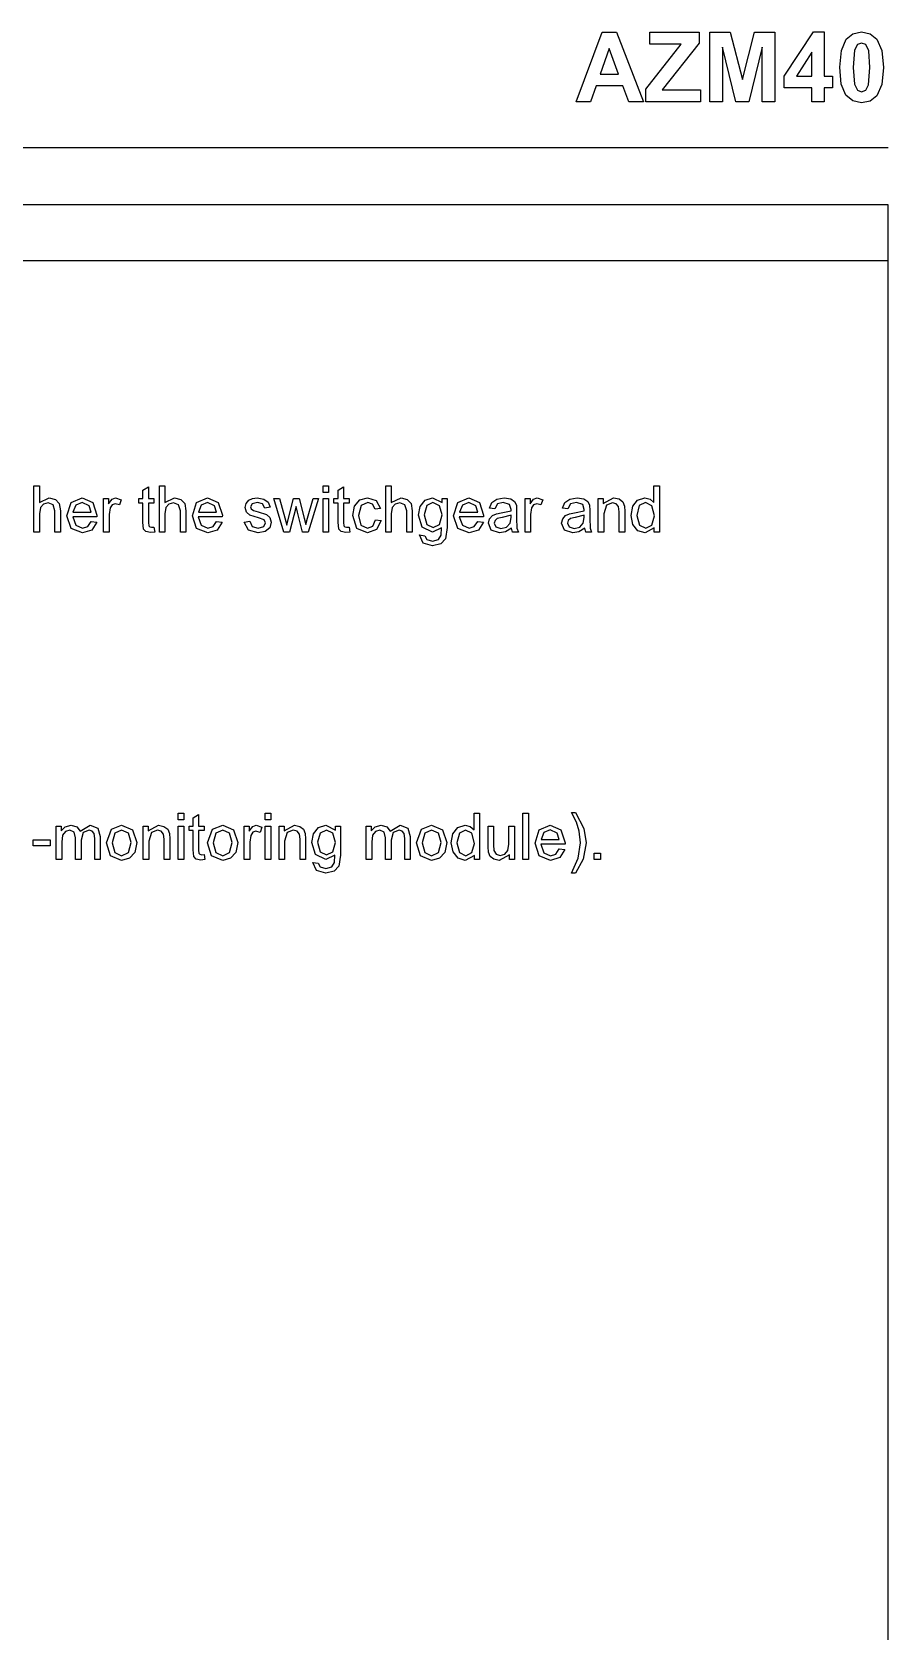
# Model space of a CAD drawing. Extents: x 22 to 299, y 7 to 289.
# Drawn here: x 164.6 to 202, y 214.2 to 284 of the extents above; entities that cross this region are included whole.
import ezdxf

# ---------------------------------------------------------------- set-up
doc = ezdxf.new("R2010")
doc.units = 0

msp = doc.modelspace()

# ---------------------------------------------------------------- linework, layer by layer
at = {"layer": '1'}
for p, q in [((201.999757, 276.499204), (21.999879, 276.499204)), ((201.999757, 15.430113), (201.999757, 276.499204)), ((22, 274.061), (201.999878, 274.061))]:
    msp.add_line(p, q, dxfattribs=at)
at = {"layer": 'Layer 1'}
for p, q in [((188.374, 281), (189.518879, 284.030302)), ((189.518879, 284.030302), (190.146456, 284.030302)), ((190.146456, 284.030302), (191.323416, 281)), ((191.42394, 281.551904), (192.967822, 283.517673)), ((191.598379, 283.517673), (191.598379, 284.030302)), ((191.598379, 284.030302), (193.749788, 284.030302)), ((192.967822, 283.517673), (191.598379, 283.517673)), ((193.749788, 283.55488), (192.13974, 281.510563)), ((193.749788, 284.030302), (193.749788, 283.55488)), ((194.220588, 281), (194.220588, 284.030302)), ((194.220588, 284.030302), (195.108821, 284.030302)), ((195.108821, 284.030302), (195.642162, 281.963248)), ((195.642162, 281.963248), (196.169488, 284.030302)), ((196.169488, 284.030302), (197.059726, 284.030302)), ((197.059726, 284.030302), (197.059726, 281)), ((197.467679, 282.118277), (198.742886, 284.042705)), ((198.742886, 284.042705), (199.216075, 284.042705)), ((199.216075, 284.042705), (199.216075, 282.120344)), ((199.960283, 283.236553), (200.176828, 283.732647)), ((200.176828, 283.732647), (200.462546, 283.96519)), ((200.462546, 283.96519), (200.842501, 284.042705)), ((200.660043, 283.492868), (200.53573, 283.25309)), ((200.842501, 283.561081), (200.660043, 283.492868)), ((200.842501, 284.042705), (201.222958, 283.964157)), ((200.842501, 284.042705), (200.842501, 284.042705)), ((201.022955, 283.492868), (200.842501, 283.561081)), ((200.842501, 283.561081), (200.842501, 283.561081)), ((201.155288, 283.226218), (201.022955, 283.492868)), ((201.222958, 283.964157), (201.51018, 283.728512)), ((201.51018, 283.728512), (201.725221, 283.23397)), ((189.82565, 283.32337), (189.428652, 282.198892)), ((190.230668, 282.198892), (189.82565, 283.32337)), ((195.353436, 281), (194.771974, 283.385381)), ((194.771974, 283.385381), (194.771974, 281)), ((196.50834, 283.385381), (195.924873, 281)), ((196.50834, 281), (196.50834, 283.385381)), ((198.670704, 283.155938), (197.995005, 282.120344)), ((198.670704, 282.120344), (198.670704, 283.155938)), ((199.888102, 282.500682), (199.960283, 283.236553)), ((200.53573, 283.25309), (200.477584, 282.494481)), ((201.207419, 282.494481), (201.155288, 283.226218)), ((201.725221, 283.23397), (201.796901, 282.494481)), ((189.428652, 282.198892), (190.230668, 282.198892)), ((197.467679, 281.609781), (197.467679, 282.118277)), ((197.995005, 282.120344), (198.670704, 282.120344)), ((199.216075, 282.120344), (199.580993, 282.120344)), ((199.580993, 282.120344), (199.580993, 281.609781)), ((199.953767, 281.761193), (199.888102, 282.500682)), ((200.477584, 282.494481), (200.529715, 281.760676)), ((201.149273, 281.737939), (201.207419, 282.494481)), ((201.796901, 282.494481), (201.724719, 281.755509)), ((189.246193, 281.688329), (189.003583, 281)), ((190.421147, 281.688329), (189.246193, 281.688329)), ((190.677792, 281), (190.421147, 281.688329)), ((191.42394, 281), (191.42394, 281.551904)), ((192.13974, 281.510563), (193.811945, 281.510563)), ((193.811945, 281.510563), (193.811945, 281)), ((198.670704, 281.609781), (197.467679, 281.609781)), ((198.670704, 281), (198.670704, 281.609781)), ((199.580993, 281.609781), (199.216075, 281.609781)), ((199.216075, 281.609781), (199.216075, 281)), ((200.150762, 281.287321), (199.953767, 281.761193)), ((200.529715, 281.760676), (200.660043, 281.496093)), ((200.660043, 281.496093), (200.842501, 281.429947)), ((200.842501, 281.429947), (201.02496, 281.496093)), ((201.02496, 281.496093), (201.149273, 281.737939)), ((201.724719, 281.755509), (201.508175, 281.258382)), ((189.003583, 281), (188.374, 281)), ((191.323416, 281), (190.677792, 281)), ((193.811945, 281), (191.42394, 281)), ((194.771974, 281), (194.220588, 281)), ((195.924873, 281), (195.353436, 281)), ((197.059726, 281), (196.50834, 281)), ((199.216075, 281), (198.670704, 281)), ((200.455027, 281.033073), (200.150762, 281.287321)), ((200.842501, 280.948324), (200.455027, 281.033073)), ((201.222456, 281.025838), (200.842501, 280.948324)), ((201.508175, 281.258382), (201.222456, 281.025838)), ((22, 279), (201.999878, 279)), ((164.696462, 262.209), (164.696462, 264.229202)), ((164.696462, 264.229202), (164.937067, 264.229202)), ((164.937067, 264.229202), (164.937067, 263.504354)), ((169.45735, 264.034899), (169.696617, 264.183726)), ((169.45735, 263.672475), (169.45735, 264.034899)), ((169.696617, 264.183726), (169.696617, 263.672475)), ((170.174292, 262.209), (170.174292, 264.229202)), ((170.174292, 264.229202), (170.414896, 264.229202)), ((170.414896, 264.229202), (170.414896, 263.504354)), ((177.326111, 263.943948), (177.326111, 264.229202)), ((177.326111, 264.229202), (177.56672, 264.229202)), ((177.56672, 263.943948), (177.326111, 263.943948)), ((177.56672, 264.229202), (177.56672, 263.943948)), ((177.976601, 264.034899), (178.215868, 264.183726)), ((177.976601, 263.672475), (177.976601, 264.034899)), ((178.215868, 264.183726), (178.215868, 263.672475)), ((180.062328, 262.209), (180.062328, 264.229202)), ((180.062328, 264.229202), (180.302936, 264.229202)), ((180.302936, 264.229202), (180.302936, 263.504354)), ((191.772379, 263.504354), (191.772379, 264.229202)), ((191.772379, 264.229202), (192.01165, 264.229202)), ((192.01165, 264.229202), (192.01165, 262.209)), ((164.937067, 263.504354), (165.362135, 263.705548)), ((164.977167, 263.279734), (164.937067, 263.009639)), ((165.110837, 263.434075), (164.977167, 263.279734)), ((165.312679, 263.491952), (165.110837, 263.434075)), ((165.533231, 263.406514), (165.312679, 263.491952)), ((165.362135, 263.705548), (165.636158, 263.64078)), ((165.612098, 263.136419), (165.533231, 263.406514)), ((165.636158, 263.64078), (165.801906, 263.464391)), ((165.801906, 263.464391), (165.852703, 263.136419)), ((166.138332, 262.928335), (166.322796, 263.501598)), ((166.322796, 263.501598), (166.801334, 263.705548)), ((166.524637, 263.387221), (166.400326, 263.081297)), ((166.804005, 263.501598), (166.524637, 263.387221)), ((166.801334, 263.705548), (167.266502, 263.505733)), ((167.102087, 263.358283), (166.804005, 263.501598)), ((167.192984, 263.081297), (167.102087, 263.358283)), ((167.266502, 263.505733), (167.446955, 262.943494)), ((167.737943, 262.209), (167.737943, 263.672475)), ((167.737943, 263.672475), (167.954488, 263.672475)), ((167.954488, 263.672475), (167.954488, 263.450611)), ((167.954488, 263.450611), (168.10687, 263.655938)), ((168.018648, 263.264576), (167.978548, 262.975188)), ((168.108207, 263.399624), (168.018648, 263.264576)), ((168.10687, 263.655938), (168.261926, 263.705548)), ((168.249897, 263.449233), (168.108207, 263.399624)), ((168.426342, 263.39549), (168.249897, 263.449233)), ((168.261926, 263.705548), (168.509216, 263.625622)), ((168.509216, 263.625622), (168.426342, 263.39549)), ((169.280909, 263.47955), (169.280909, 263.672475)), ((169.280909, 263.672475), (169.45735, 263.672475)), ((169.45735, 263.47955), (169.280909, 263.47955)), ((169.45735, 262.637569), (169.45735, 263.47955)), ((169.696617, 263.672475), (169.938559, 263.672475)), ((169.938559, 263.47955), (169.696617, 263.47955)), ((169.696617, 263.47955), (169.696617, 262.623789)), ((169.938559, 263.672475), (169.938559, 263.47955)), ((170.414896, 263.504354), (170.839964, 263.705548)), ((170.454996, 263.279734), (170.414896, 263.009639)), ((170.588667, 263.434075), (170.454996, 263.279734)), ((170.790508, 263.491952), (170.588667, 263.434075)), ((171.011061, 263.406514), (170.790508, 263.491952)), ((170.839964, 263.705548), (171.113987, 263.64078)), ((171.089928, 263.136419), (171.011061, 263.406514)), ((171.113987, 263.64078), (171.279739, 263.464391)), ((171.279739, 263.464391), (171.330532, 263.136419)), ((171.616172, 262.928335), (171.800636, 263.501598)), ((171.800636, 263.501598), (172.279174, 263.705548)), ((172.002477, 263.387221), (171.878166, 263.081297)), ((172.281845, 263.501598), (172.002477, 263.387221)), ((172.279174, 263.705548), (172.744343, 263.505733)), ((172.579931, 263.358283), (172.281845, 263.501598)), ((172.670824, 263.081297), (172.579931, 263.358283)), ((172.744343, 263.505733), (172.924795, 262.943494)), ((173.923348, 263.283869), (173.966122, 263.464391)), ((173.975478, 263.086809), (173.923348, 263.283869)), ((173.966122, 263.464391), (174.085086, 263.603573)), ((174.085086, 263.603573), (174.237471, 263.675231)), ((174.226775, 263.445099), (174.15593, 263.312807)), ((174.15593, 263.312807), (174.185352, 263.225991)), ((174.185352, 263.225991), (174.277586, 263.159845)), ((174.463372, 263.501598), (174.226775, 263.445099)), ((174.237471, 263.675231), (174.445994, 263.705548)), ((174.277586, 263.159845), (174.49012, 263.096455)), ((174.445994, 263.705548), (174.738732, 263.655938)), ((174.679917, 263.438208), (174.463372, 263.501598)), ((174.773484, 263.26182), (174.679917, 263.438208)), ((174.738732, 263.655938), (174.925866, 263.520891)), ((175.008744, 263.294893), (174.773484, 263.26182)), ((174.925866, 263.520891), (175.008744, 263.294893)), ((175.610257, 262.209), (175.17583, 263.672475)), ((175.17583, 263.672475), (175.424456, 263.672475)), ((175.424456, 263.672475), (175.650357, 262.827738)), ((175.808087, 262.815336), (176.033988, 263.672475)), ((176.148944, 263.334856), (175.861554, 262.209)), ((176.033988, 263.672475), (176.281278, 263.672475)), ((176.203748, 263.085431), (176.148944, 263.334856)), ((176.281278, 263.672475), (176.493812, 262.823604)), ((176.646194, 262.82636), (176.889472, 263.672475)), ((177.123395, 263.672475), (176.679612, 262.209)), ((176.889472, 263.672475), (177.123395, 263.672475)), ((177.326111, 262.209), (177.326111, 263.672475)), ((177.326111, 263.672475), (177.56672, 263.672475)), ((177.56672, 263.672475), (177.56672, 262.209)), ((177.800156, 263.47955), (177.800156, 263.672475)), ((177.800156, 263.672475), (177.976601, 263.672475)), ((177.976601, 263.47955), (177.800156, 263.47955)), ((177.976601, 262.637569), (177.976601, 263.47955)), ((178.215868, 263.672475), (178.45781, 263.672475)), ((178.45781, 263.47955), (178.215868, 263.47955)), ((178.215868, 263.47955), (178.215868, 262.623789)), ((178.45781, 263.672475), (178.45781, 263.47955)), ((178.620034, 262.935225), (178.696227, 263.350014)), ((178.696227, 263.350014), (178.927476, 263.615975)), ((178.980943, 263.366551), (178.867324, 262.942115)), ((178.927476, 263.615975), (179.266995, 263.705548)), ((179.276351, 263.501598), (178.980943, 263.366551)), ((179.266995, 263.705548), (179.645278, 263.58428)), ((179.480866, 263.427184), (179.276351, 263.501598)), ((179.59983, 263.20532), (179.480866, 263.427184)), ((179.833753, 263.242527), (179.59983, 263.20532)), ((179.645278, 263.58428), (179.833753, 263.242527)), ((180.302936, 263.504354), (180.728004, 263.705548)), ((180.343036, 263.279734), (180.302936, 263.009639)), ((180.476703, 263.434075), (180.343036, 263.279734)), ((180.678544, 263.491952), (180.476703, 263.434075)), ((180.8991, 263.406514), (180.678544, 263.491952)), ((180.728004, 263.705548), (181.002027, 263.64078)), ((180.977964, 263.136419), (180.8991, 263.406514)), ((181.002027, 263.64078), (181.167775, 263.464391)), ((181.167775, 263.464391), (181.218568, 263.136419)), ((181.492168, 262.949006), (181.565687, 263.334856)), ((181.565687, 263.334856), (181.778221, 263.609085)), ((181.851739, 263.365173), (181.739458, 262.96692)), ((181.778221, 263.609085), (182.107048, 263.705548)), ((182.124425, 263.50022), (181.851739, 263.365173)), ((182.107048, 263.705548), (182.521423, 263.496086)), ((182.40246, 263.363795), (182.124425, 263.50022)), ((182.518749, 262.958652), (182.40246, 263.363795)), ((182.521423, 263.496086), (182.521423, 263.672475)), ((182.521423, 263.672475), (182.743316, 263.672475)), ((182.743316, 263.672475), (182.743316, 262.407437)), ((183.026282, 262.928335), (183.210746, 263.501598)), ((183.210746, 263.501598), (183.689284, 263.705548)), ((183.412587, 263.387221), (183.288276, 263.081297)), ((183.691955, 263.501598), (183.412587, 263.387221)), ((183.689284, 263.705548), (184.154453, 263.505733)), ((183.990037, 263.358283), (183.691955, 263.501598)), ((184.080934, 263.081297), (183.990037, 263.358283)), ((184.154453, 263.505733), (184.334905, 262.943494)), ((184.588531, 263.25493), (184.694127, 263.505732)), ((184.823787, 263.221857), (184.588531, 263.25493)), ((184.694127, 263.505732), (184.906661, 263.653182)), ((184.942754, 263.438209), (184.823787, 263.221857)), ((184.906661, 263.653182), (185.228807, 263.705548)), ((185.194051, 263.50022), (184.942754, 263.438209)), ((185.468074, 263.41616), (185.194051, 263.50022)), ((185.228807, 263.705548), (185.524215, 263.66145)), ((185.536245, 263.202564), (185.468074, 263.41616)), ((185.524215, 263.66145), (185.691301, 263.549829)), ((185.534834, 263.137797), (185.536245, 263.202564)), ((185.691301, 263.549829), (185.766157, 263.381709)), ((185.766157, 263.381709), (185.778186, 263.152955)), ((186.147967, 262.209), (186.147967, 263.672475)), ((186.147967, 263.672475), (186.364509, 263.672475)), ((186.364509, 263.672475), (186.364509, 263.450611)), ((186.364509, 263.450611), (186.516894, 263.655938)), ((186.428672, 263.264576), (186.388572, 262.975188)), ((186.518231, 263.399624), (186.428672, 263.264576)), ((186.516894, 263.655938), (186.67195, 263.705548)), ((186.659921, 263.449233), (186.518231, 263.399624)), ((186.836362, 263.39549), (186.659921, 263.449233)), ((186.67195, 263.705548), (186.91924, 263.625622)), ((186.91924, 263.625622), (186.836362, 263.39549)), ((187.783258, 263.25493), (187.888855, 263.505732)), ((188.018514, 263.221857), (187.783258, 263.25493)), ((187.888855, 263.505732), (188.101389, 263.653182)), ((188.137481, 263.438209), (188.018514, 263.221857)), ((188.101389, 263.653182), (188.423534, 263.705548)), ((188.388778, 263.50022), (188.137481, 263.438209)), ((188.662801, 263.41616), (188.388778, 263.50022)), ((188.423534, 263.705548), (188.718942, 263.66145)), ((188.730972, 263.202564), (188.662801, 263.41616)), ((188.718942, 263.66145), (188.886028, 263.549829)), ((188.729561, 263.137797), (188.730972, 263.202564)), ((188.886028, 263.549829), (188.960884, 263.381709)), ((188.960884, 263.381709), (188.972914, 263.152955)), ((189.345354, 262.209), (189.345354, 263.672475)), ((189.345354, 263.672475), (189.5619, 263.672475)), ((189.5619, 263.464391), (190.013701, 263.705548)), ((189.5619, 263.672475), (189.5619, 263.464391)), ((189.6969, 263.389977), (189.585952, 263.008261)), ((189.962901, 263.490574), (189.6969, 263.389977)), ((190.129987, 263.445099), (189.962901, 263.490574)), ((190.013701, 263.705548), (190.248961, 263.657316)), ((190.230239, 263.32521), (190.129987, 263.445099)), ((190.25832, 263.099212), (190.230239, 263.32521)), ((190.248961, 263.657316), (190.410702, 263.533293)), ((190.410702, 263.533293), (190.485554, 263.350014)), ((190.485554, 263.350014), (190.498925, 263.108858)), ((190.780554, 262.939359), (190.851398, 263.336234)), ((190.851398, 263.336234), (191.063932, 263.610463)), ((191.134777, 263.365173), (191.027843, 262.939359)), ((191.063932, 263.610463), (191.38073, 263.705548)), ((191.403452, 263.50022), (191.134777, 263.365173)), ((191.38073, 263.705548), (191.609304, 263.649048)), ((191.680149, 263.359661), (191.403452, 263.50022)), ((191.609304, 263.649048), (191.772379, 263.504354)), ((191.792431, 262.918689), (191.680149, 263.359661)), ((164.937067, 263.009639), (164.937067, 262.209)), ((165.612098, 262.209), (165.612098, 263.136419)), ((165.852703, 263.136419), (165.852703, 262.209)), ((166.320122, 262.372987), (166.138332, 262.928335)), ((167.445544, 262.877348), (166.386885, 262.877348)), ((166.386885, 262.877348), (166.519215, 262.508034)), ((166.400326, 263.081297), (167.192984, 263.081297)), ((166.400326, 263.081297), (166.400326, 263.081297)), ((166.519215, 262.508034), (166.815964, 262.379877)), ((167.041865, 262.451535), (167.190236, 262.680289)), ((167.190236, 262.680289), (167.19031, 262.680289)), ((167.19031, 262.680289), (167.438936, 262.648594)), ((167.438936, 262.648594), (167.221054, 262.299951)), ((167.446955, 262.943494), (167.445544, 262.877348)), ((167.978548, 262.975188), (167.978548, 262.209)), ((169.486772, 262.344048), (169.45735, 262.637569)), ((169.696617, 262.623789), (169.708647, 262.487363)), ((169.708647, 262.487363), (169.750084, 262.439132)), ((170.414896, 263.009639), (170.414896, 262.209)), ((171.089928, 262.209), (171.089928, 263.136419)), ((171.330532, 263.136419), (171.330532, 262.209)), ((171.797962, 262.372987), (171.616172, 262.928335)), ((172.923384, 262.877348), (171.864725, 262.877348)), ((171.864725, 262.877348), (171.997055, 262.508034)), ((171.878166, 263.081297), (172.670824, 263.081297)), ((171.878166, 263.081297), (171.878166, 263.081297)), ((171.997055, 262.508034), (172.293804, 262.379877)), ((172.519705, 262.451535), (172.668076, 262.680289)), ((172.668076, 262.680289), (172.66815, 262.680289)), ((172.66815, 262.680289), (172.916776, 262.648594)), ((172.916776, 262.648594), (172.698894, 262.299951)), ((172.924795, 262.943494), (172.923384, 262.877348)), ((173.883248, 262.645838), (174.121178, 262.684423)), ((173.883262, 262.645837), (173.883248, 262.645838)), ((174.067726, 262.294438), (173.883262, 262.645837)), ((174.130534, 262.947628), (173.975478, 263.086809)), ((174.121178, 262.684423), (174.232123, 262.458425)), ((174.498124, 262.829116), (174.130534, 262.947628)), ((174.232123, 262.458425), (174.488768, 262.379877)), ((174.49012, 263.096455), (174.84568, 262.9807)), ((174.744077, 262.745056), (174.498124, 262.829116)), ((174.734721, 262.448778), (174.814921, 262.612765)), ((174.814921, 262.612765), (174.744077, 262.745056)), ((174.84568, 262.9807), (175.004747, 262.851165)), ((175.062225, 262.638947), (174.99138, 262.404681)), ((175.004747, 262.851165), (175.062225, 262.638947)), ((175.650357, 262.827738), (175.734569, 262.513546)), ((175.734569, 262.513546), (175.808087, 262.815336)), ((176.429649, 262.209), (176.203748, 263.085431)), ((176.493812, 262.823604), (176.564656, 262.543863)), ((176.564656, 262.543863), (176.646194, 262.82636)), ((178.006022, 262.344048), (177.976601, 262.637569)), ((178.215868, 262.623789), (178.227898, 262.487363)), ((178.227898, 262.487363), (178.269338, 262.439132)), ((178.796479, 262.371608), (178.620034, 262.935225)), ((178.867324, 262.942115), (178.976931, 262.513546)), ((178.976931, 262.513546), (179.262984, 262.379876)), ((179.262984, 262.379876), (179.499578, 262.469449)), ((179.499578, 262.469449), (179.619882, 262.745056)), ((179.619882, 262.745056), (179.856475, 262.713361)), ((179.619882, 262.745056), (179.619882, 262.745056)), ((179.856475, 262.713361), (179.657308, 262.317865)), ((180.302936, 263.009639), (180.302936, 262.209)), ((180.977964, 262.209), (180.977964, 263.136419)), ((181.218568, 263.136419), (181.218568, 262.209)), ((181.652572, 262.42673), (181.492168, 262.949006)), ((181.739458, 262.96692), (181.850402, 262.546619)), ((181.739458, 262.96692), (181.739458, 262.96692)), ((181.850402, 262.546619), (182.128437, 262.414327)), ((182.128437, 262.414327), (182.406467, 262.545241)), ((182.406467, 262.545241), (182.518749, 262.958652)), ((183.208072, 262.372987), (183.026282, 262.928335)), ((184.333494, 262.877348), (183.274835, 262.877348)), ((183.274835, 262.877348), (183.407165, 262.508034)), ((183.288276, 263.081297), (184.080934, 263.081297)), ((183.288276, 263.081297), (183.288276, 263.081297)), ((183.407165, 262.508034), (183.703914, 262.379877)), ((183.929815, 262.451535), (184.078186, 262.680289)), ((184.078186, 262.680289), (184.07826, 262.680289)), ((184.07826, 262.680289), (184.326886, 262.648594)), ((184.326886, 262.648594), (184.109004, 262.299951)), ((184.334905, 262.943494), (184.333494, 262.877348)), ((184.547019, 262.59485), (184.593801, 262.790531)), ((184.672668, 262.29306), (184.547019, 262.59485)), ((184.593801, 262.790531), (184.718116, 262.933847)), ((184.718116, 262.933847), (184.891883, 263.015151)), ((184.837094, 262.718874), (184.803686, 262.60174)), ((184.803686, 262.60174), (184.875867, 262.436376)), ((184.932001, 262.800178), (184.837094, 262.718874)), ((184.891883, 263.015151), (185.105755, 263.052358)), ((185.141861, 262.849787), (184.932001, 262.800178)), ((185.105755, 263.052358), (185.534834, 263.137797)), ((185.534848, 262.943494), (185.141861, 262.849787)), ((185.337025, 262.432242), (185.496092, 262.604497)), ((185.496092, 262.604497), (185.534855, 262.852543)), ((185.534855, 262.852543), (185.534848, 262.943494)), ((185.778186, 263.152955), (185.778186, 262.822226)), ((185.778186, 262.822226), (185.792897, 262.38401)), ((186.388572, 262.975188), (186.388572, 262.209)), ((187.741747, 262.59485), (187.788528, 262.790531)), ((187.867395, 262.29306), (187.741747, 262.59485)), ((187.788528, 262.790531), (187.912843, 262.933847)), ((187.912843, 262.933847), (188.086611, 263.015151)), ((188.031821, 262.718874), (187.998413, 262.60174)), ((187.998413, 262.60174), (188.070591, 262.436376)), ((188.126729, 262.800178), (188.031821, 262.718874)), ((188.086611, 263.015151), (188.300482, 263.052358)), ((188.336589, 262.849787), (188.126729, 262.800178)), ((188.300482, 263.052358), (188.729561, 263.137797)), ((188.729575, 262.943494), (188.336589, 262.849787)), ((188.531752, 262.432242), (188.690819, 262.604497)), ((188.690819, 262.604497), (188.729582, 262.852543)), ((188.729582, 262.852543), (188.729575, 262.943494)), ((188.972914, 263.152955), (188.972914, 262.822226)), ((188.972914, 262.822226), (188.987624, 262.38401)), ((189.585952, 263.008261), (189.585952, 262.209)), ((190.25832, 262.209), (190.25832, 263.099212)), ((190.498925, 263.108858), (190.498925, 262.209)), ((190.85808, 262.541107), (190.780554, 262.939359)), ((191.078636, 262.27239), (190.85808, 262.541107)), ((191.027843, 262.939359), (191.142796, 262.519058)), ((191.027843, 262.939359), (191.027843, 262.939359)), ((191.142796, 262.519058), (191.414145, 262.379877)), ((191.414145, 262.379877), (191.681486, 262.512168)), ((191.681486, 262.512168), (191.792431, 262.918689)), ((164.937067, 262.209), (164.696462, 262.209)), ((165.852703, 262.209), (165.612098, 262.209)), ((166.814701, 262.175927), (166.320122, 262.372987)), ((167.221054, 262.299951), (166.814701, 262.175927)), ((166.815964, 262.379877), (167.041865, 262.451535)), ((167.978548, 262.209), (167.737943, 262.209)), ((169.588361, 262.232427), (169.486772, 262.344048)), ((169.791539, 262.189707), (169.588361, 262.232427)), ((169.750084, 262.439132), (169.832959, 262.421218)), ((169.973329, 262.211756), (169.791539, 262.189707)), ((169.832959, 262.421218), (169.938555, 262.430864)), ((169.938555, 262.430864), (169.93858, 262.430864)), ((169.93858, 262.430864), (169.973329, 262.211756)), ((170.414896, 262.209), (170.174292, 262.209)), ((171.330532, 262.209), (171.089928, 262.209)), ((172.292541, 262.175927), (171.797962, 262.372987)), ((172.698894, 262.299951), (172.292541, 262.175927)), ((172.293804, 262.379877), (172.519705, 262.451535)), ((174.49012, 262.175927), (174.067726, 262.294438)), ((174.488768, 262.379877), (174.734721, 262.448778)), ((174.789539, 262.235182), (174.49012, 262.175927)), ((174.99138, 262.404681), (174.789539, 262.235182)), ((175.861554, 262.209), (175.610257, 262.209)), ((176.679612, 262.209), (176.429649, 262.209)), ((177.56672, 262.209), (177.326111, 262.209)), ((178.107611, 262.232427), (178.006022, 262.344048)), ((178.31079, 262.189707), (178.107611, 262.232427)), ((178.269338, 262.439132), (178.352213, 262.421218)), ((178.492579, 262.211756), (178.31079, 262.189707)), ((178.352213, 262.421218), (178.45781, 262.430864)), ((178.45781, 262.430864), (178.457831, 262.430864)), ((178.457831, 262.430864), (178.492579, 262.211756)), ((179.265658, 262.175927), (178.796479, 262.371608)), ((179.657308, 262.317865), (179.265658, 262.175927)), ((180.302936, 262.209), (180.062328, 262.209)), ((181.218568, 262.209), (180.977964, 262.209)), ((181.54029, 262.087733), (181.774213, 262.051904)), ((181.691335, 261.733577), (181.54029, 262.087733)), ((181.54029, 262.087733), (181.54029, 262.087733)), ((182.105711, 262.209), (181.652572, 262.42673)), ((181.774213, 262.051904), (181.855751, 261.889296)), ((181.855751, 261.889296), (182.100366, 261.820394)), ((182.100366, 261.820394), (182.358348, 261.889296)), ((182.498715, 262.400547), (182.105711, 262.209)), ((182.358348, 261.889296), (182.481323, 262.082221)), ((182.675142, 261.923746), (182.461271, 261.697748)), ((182.481323, 262.082221), (182.498715, 262.400547)), ((182.743316, 262.407437), (182.675142, 261.923746)), ((183.702651, 262.175927), (183.208072, 262.372987)), ((184.109004, 262.299951), (183.702651, 262.175927)), ((183.703914, 262.379877), (183.929815, 262.451535)), ((185.032239, 262.175927), (184.672668, 262.29306)), ((184.875867, 262.436376), (185.089738, 262.37023)), ((185.296903, 262.224158), (185.032239, 262.175927)), ((185.089738, 262.37023), (185.337025, 262.432242)), ((185.554885, 262.389523), (185.296903, 262.224158)), ((185.554967, 262.389523), (185.554885, 262.389523)), ((185.603089, 262.209), (185.554967, 262.389523)), ((185.854386, 262.209), (185.603089, 262.209)), ((185.792897, 262.38401), (185.854386, 262.209)), ((186.388572, 262.209), (186.147967, 262.209)), ((188.226963, 262.175927), (187.867395, 262.29306)), ((188.070591, 262.436376), (188.284462, 262.37023)), ((188.491631, 262.224158), (188.226963, 262.175927)), ((188.284462, 262.37023), (188.531752, 262.432242)), ((188.749613, 262.389523), (188.491631, 262.224158)), ((188.749694, 262.389523), (188.749613, 262.389523)), ((188.797813, 262.209), (188.749694, 262.389523)), ((189.049113, 262.209), (188.797813, 262.209)), ((188.987624, 262.38401), (189.049113, 262.209)), ((189.585952, 262.209), (189.345354, 262.209)), ((190.498925, 262.209), (190.25832, 262.209)), ((191.391422, 262.175927), (191.078636, 262.27239)), ((191.78842, 262.393657), (191.391422, 262.175927)), ((191.78842, 262.209), (191.78842, 262.393657)), ((192.01165, 262.209), (191.78842, 262.209)), ((182.101703, 261.615066), (181.691335, 261.733577)), ((182.461271, 261.697748), (182.101703, 261.615066)), ((170.994978, 249.649948), (170.994978, 249.935202)), ((170.994978, 249.935202), (171.235582, 249.935202)), ((171.235582, 249.935202), (171.235582, 249.649948)), ((174.797441, 249.649948), (174.797441, 249.935202)), ((174.797441, 249.935202), (175.038046, 249.935202)), ((175.038046, 249.935202), (175.038046, 249.649948)), ((183.916427, 249.210354), (183.916427, 249.935202)), ((183.916427, 249.935202), (184.155694, 249.935202)), ((184.155694, 249.935202), (184.155694, 247.915)), ((186.050294, 247.915), (186.050294, 249.935202)), ((186.050294, 249.935202), (186.290898, 249.935202)), ((186.290898, 249.935202), (186.290898, 247.915)), ((188.385963, 249.556242), (188.170755, 249.969653)), ((188.170755, 249.969653), (188.343189, 249.969653)), ((188.343189, 249.969653), (188.71479, 249.275122)), ((165.669107, 247.915), (165.669107, 249.378475)), ((165.669107, 249.378475), (165.884315, 249.378475)), ((165.884315, 249.378475), (165.884315, 249.173147)), ((165.884315, 249.173147), (166.062094, 249.345402)), ((166.062094, 249.345402), (166.314731, 249.411548)), ((166.261264, 249.196574), (166.07279, 249.141453)), ((166.453747, 249.113892), (166.261264, 249.196574)), ((166.314731, 249.411548), (166.572714, 249.344024)), ((166.572714, 249.344024), (166.71574, 249.155233)), ((166.71574, 249.155233), (167.154175, 249.411548)), ((167.100708, 249.196574), (166.852081, 249.093221)), ((167.245071, 249.156611), (167.100708, 249.196574)), ((167.154175, 249.411548), (167.478991, 249.290281)), ((167.478991, 249.290281), (167.59261, 248.919589)), ((167.859926, 248.646737), (168.079145, 249.248939)), ((168.079145, 249.248939), (168.525602, 249.411548)), ((168.525602, 249.20622), (168.226183, 249.067039)), ((168.525602, 249.411548), (169.004137, 249.21311)), ((168.822348, 249.065661), (168.525602, 249.20622)), ((169.004137, 249.21311), (169.189938, 248.667408)), ((169.47157, 247.915), (169.47157, 249.378475)), ((169.47157, 249.378475), (169.688112, 249.378475)), ((169.688112, 249.170391), (170.139917, 249.411548)), ((169.688112, 249.378475), (169.688112, 249.170391)), ((170.089114, 249.196574), (169.823113, 249.095977)), ((170.256203, 249.151099), (170.089114, 249.196574)), ((170.139917, 249.411548), (170.375173, 249.363316)), ((170.375173, 249.363316), (170.536915, 249.239293)), ((170.536915, 249.239293), (170.61177, 249.056014)), ((171.235582, 249.649948), (170.994978, 249.649948)), ((170.994978, 247.915), (170.994978, 249.378475)), ((170.994978, 249.378475), (171.235582, 249.378475)), ((171.235582, 249.378475), (171.235582, 247.915)), ((171.469022, 249.18555), (171.469022, 249.378475)), ((171.469022, 249.378475), (171.645467, 249.378475)), ((171.645467, 249.740899), (171.884734, 249.889726)), ((171.645467, 249.378475), (171.645467, 249.740899)), ((171.884734, 249.889726), (171.884734, 249.378475)), ((171.884734, 249.378475), (172.126676, 249.378475)), ((172.126676, 249.378475), (172.126676, 249.18555)), ((172.27286, 248.646737), (172.492079, 249.248939)), ((172.492079, 249.248939), (172.938532, 249.411548)), ((172.938532, 249.20622), (172.639113, 249.067039)), ((172.938532, 249.411548), (173.417071, 249.21311)), ((173.235278, 249.065661), (172.938532, 249.20622)), ((173.417071, 249.21311), (173.602871, 248.667408)), ((173.881826, 247.915), (173.881826, 249.378475)), ((173.881826, 249.378475), (174.098371, 249.378475)), ((174.098371, 249.378475), (174.098371, 249.156611)), ((174.098371, 249.156611), (174.250753, 249.361938)), ((174.250753, 249.361938), (174.405813, 249.411548)), ((174.405813, 249.411548), (174.653099, 249.331622)), ((174.653099, 249.331622), (174.570225, 249.10149)), ((175.038046, 249.649948), (174.797441, 249.649948)), ((174.797441, 247.915), (174.797441, 249.378475)), ((174.797441, 249.378475), (175.038046, 249.378475)), ((175.038046, 249.378475), (175.038046, 247.915)), ((175.403837, 247.915), (175.403837, 249.378475)), ((175.403837, 249.378475), (175.620382, 249.378475)), ((175.620382, 249.170391), (176.072187, 249.411548)), ((175.620382, 249.378475), (175.620382, 249.170391)), ((176.02138, 249.196574), (175.755379, 249.095977)), ((176.188466, 249.151099), (176.02138, 249.196574)), ((176.072187, 249.411548), (176.307443, 249.363316)), ((176.307443, 249.363316), (176.469184, 249.239293)), ((176.469184, 249.239293), (176.544037, 249.056014)), ((176.907196, 249.040856), (177.11973, 249.315085)), ((177.11973, 249.315085), (177.448557, 249.411548)), ((177.465935, 249.20622), (177.193249, 249.071173)), ((177.448557, 249.411548), (177.862932, 249.202086)), ((177.743969, 249.069795), (177.465935, 249.20622)), ((177.862932, 249.202086), (177.862932, 249.378475)), ((177.862932, 249.378475), (178.084825, 249.378475)), ((178.084825, 249.378475), (178.084825, 248.113437)), ((179.209034, 247.915), (179.209034, 249.378475)), ((179.209034, 249.378475), (179.424242, 249.378475)), ((179.424242, 249.378475), (179.424242, 249.173147)), ((179.424242, 249.173147), (179.602024, 249.345402)), ((179.602024, 249.345402), (179.854658, 249.411548)), ((179.801191, 249.196574), (179.612717, 249.141453)), ((179.993674, 249.113892), (179.801191, 249.196574)), ((179.854658, 249.411548), (180.112641, 249.344024)), ((180.112641, 249.344024), (180.255667, 249.155233)), ((180.255667, 249.155233), (180.694102, 249.411548)), ((180.640635, 249.196574), (180.392008, 249.093221)), ((180.784998, 249.156611), (180.640635, 249.196574)), ((180.694102, 249.411548), (181.018918, 249.290281)), ((181.018918, 249.290281), (181.132537, 248.919589)), ((181.399857, 248.646737), (181.619072, 249.248939)), ((181.619072, 249.248939), (182.065529, 249.411548)), ((182.065529, 249.20622), (181.76611, 249.067039)), ((182.065529, 249.411548), (182.544064, 249.21311)), ((182.362275, 249.065661), (182.065529, 249.20622)), ((182.544064, 249.21311), (182.729865, 248.667408)), ((182.995446, 249.042234), (183.20798, 249.316463)), ((183.20798, 249.316463), (183.524777, 249.411548)), ((183.5475, 249.20622), (183.278825, 249.071173)), ((183.524777, 249.411548), (183.753352, 249.355048)), ((183.824197, 249.065661), (183.5475, 249.20622)), ((183.753352, 249.355048), (183.916427, 249.210354)), ((184.528216, 248.471727), (184.528216, 249.378475)), ((184.528216, 249.378475), (184.768821, 249.378475)), ((184.768821, 249.378475), (184.768821, 248.566811)), ((185.438511, 248.594372), (185.438511, 249.378475)), ((185.438511, 249.378475), (185.679116, 249.378475)), ((185.679116, 249.378475), (185.679116, 247.915)), ((186.583174, 248.634335), (186.767638, 249.207598)), ((186.767638, 249.207598), (187.246176, 249.411548)), ((187.248847, 249.207598), (186.969479, 249.093221)), ((187.246176, 249.411548), (187.711344, 249.211733)), ((187.546929, 249.064283), (187.248847, 249.207598)), ((187.711344, 249.211733), (187.891797, 248.649494)), ((188.512949, 249.159367), (188.385963, 249.556242)), ((188.71479, 249.275122), (188.817716, 248.646737)), ((164.663936, 248.521336), (164.663936, 248.770761)), ((164.663936, 248.770761), (165.403127, 248.770761)), ((165.403127, 248.521336), (164.663936, 248.521336)), ((165.403127, 248.770761), (165.403127, 248.521336)), ((165.948475, 248.980222), (165.909712, 248.674298)), ((165.909712, 248.674298), (165.909712, 247.915)), ((166.07279, 249.141453), (165.948475, 248.980222)), ((166.512562, 248.865845), (166.453747, 249.113892)), ((166.512562, 247.915), (166.512562, 248.865845)), ((166.852081, 249.093221), (166.753166, 248.765249)), ((166.753166, 248.765249), (166.753166, 247.915)), ((167.329283, 249.050502), (167.245071, 249.156611)), ((167.353342, 248.836906), (167.329283, 249.050502)), ((167.353342, 247.915), (167.353342, 248.836906)), ((167.59261, 248.919589), (167.59261, 247.915)), ((168.043056, 248.078986), (167.859926, 248.646737)), ((167.859926, 248.646737), (167.859926, 248.646737)), ((168.226183, 249.067039), (168.107216, 248.646737)), ((168.107216, 248.646737), (168.226183, 248.225058)), ((168.107216, 248.646737), (168.107216, 248.646737)), ((168.942648, 248.655006), (168.822348, 249.065661)), ((168.823685, 248.226436), (168.942648, 248.655006)), ((169.189938, 248.667408), (169.107064, 248.222302)), ((169.823113, 249.095977), (169.712168, 248.714261)), ((169.712168, 248.714261), (169.712168, 247.915)), ((170.356455, 249.03121), (170.256203, 249.151099)), ((170.384536, 248.805212), (170.356455, 249.03121)), ((170.384536, 247.915), (170.384536, 248.805212)), ((170.61177, 249.056014), (170.625141, 248.814858)), ((170.625141, 248.814858), (170.625141, 247.915)), ((171.645467, 249.18555), (171.469022, 249.18555)), ((171.645467, 248.343569), (171.645467, 249.18555)), ((172.126676, 249.18555), (171.884734, 249.18555)), ((171.884734, 249.18555), (171.884734, 248.329789)), ((172.455986, 248.078986), (172.27286, 248.646737)), ((172.27286, 248.646737), (172.27286, 248.646737)), ((172.639113, 249.067039), (172.520149, 248.646737)), ((172.520149, 248.646737), (172.639113, 248.225058)), ((172.520149, 248.646737), (172.520149, 248.646737)), ((173.355582, 248.655006), (173.235278, 249.065661)), ((173.236615, 248.226436), (173.355582, 248.655006)), ((173.602871, 248.667408), (173.519993, 248.222302)), ((174.162534, 248.970576), (174.122431, 248.681188)), ((174.122431, 248.681188), (174.122431, 247.915)), ((174.25209, 249.105624), (174.162534, 248.970576)), ((174.39378, 249.155233), (174.25209, 249.105624)), ((174.570225, 249.10149), (174.39378, 249.155233)), ((175.755379, 249.095977), (175.644434, 248.714261)), ((175.644434, 248.714261), (175.644434, 247.915)), ((176.288718, 249.03121), (176.188466, 249.151099)), ((176.316799, 248.805212), (176.288718, 249.03121)), ((176.316799, 247.915), (176.316799, 248.805212)), ((176.544037, 249.056014), (176.557407, 248.814858)), ((176.557407, 248.814858), (176.557407, 247.915)), ((176.833677, 248.655006), (176.907196, 249.040856)), ((176.994081, 248.13273), (176.833677, 248.655006)), ((177.193249, 249.071173), (177.080967, 248.67292)), ((177.080967, 248.67292), (177.191912, 248.252619)), ((177.080967, 248.67292), (177.080967, 248.67292)), ((177.860258, 248.664652), (177.743969, 249.069795)), ((177.747976, 248.251241), (177.860258, 248.664652)), ((179.488405, 248.980222), (179.449639, 248.674298)), ((179.449639, 248.674298), (179.449639, 247.915)), ((179.612717, 249.141453), (179.488405, 248.980222)), ((180.052489, 248.865845), (179.993674, 249.113892)), ((180.052489, 247.915), (180.052489, 248.865845)), ((180.392008, 249.093221), (180.293093, 248.765249)), ((180.293093, 248.765249), (180.293093, 247.915)), ((180.86921, 249.050502), (180.784998, 249.156611)), ((180.893269, 248.836906), (180.86921, 249.050502)), ((180.893269, 247.915), (180.893269, 248.836906)), ((181.132537, 248.919589), (181.132537, 247.915)), ((181.582983, 248.078986), (181.399857, 248.646737)), ((181.399857, 248.646737), (181.399857, 248.646737)), ((181.76611, 249.067039), (181.647143, 248.646737)), ((181.647143, 248.646737), (181.76611, 248.225058)), ((181.647143, 248.646737), (181.647143, 248.646737)), ((182.482579, 248.655006), (182.362275, 249.065661)), ((182.363612, 248.226436), (182.482579, 248.655006)), ((182.729865, 248.667408), (182.646991, 248.222302)), ((182.924601, 248.645359), (182.995446, 249.042234)), ((183.002128, 248.247107), (182.924601, 248.645359)), ((183.278825, 249.071173), (183.171887, 248.645359)), ((183.171887, 248.645359), (183.286843, 248.225058)), ((183.171887, 248.645359), (183.171887, 248.645359)), ((183.936479, 248.624689), (183.824197, 249.065661)), ((183.825534, 248.218168), (183.936479, 248.624689)), ((184.768821, 248.566811), (184.783532, 248.304984)), ((185.398411, 248.30774), (185.438511, 248.594372)), ((186.764964, 248.078987), (186.583174, 248.634335)), ((187.890386, 248.583348), (186.831727, 248.583348)), ((186.831727, 248.583348), (186.964057, 248.214034)), ((186.969479, 249.093221), (186.845167, 248.787297)), ((186.845167, 248.787297), (187.637826, 248.787297)), ((186.845167, 248.787297), (186.845167, 248.787297)), ((187.637826, 248.787297), (187.546929, 249.064283)), ((187.891797, 248.649494), (187.890386, 248.583348)), ((188.470509, 247.982868), (188.570427, 248.645359)), ((188.570427, 248.645359), (188.512949, 249.159367)), ((188.817716, 248.646737), (188.678698, 247.927402)), ((165.909712, 247.915), (165.669107, 247.915)), ((166.753166, 247.915), (166.512562, 247.915)), ((167.59261, 247.915), (167.353342, 247.915)), ((168.525602, 247.881927), (168.043056, 248.078986)), ((168.226183, 248.225058), (168.525602, 248.085877)), ((168.525602, 248.085877), (168.823685, 248.226436)), ((168.867796, 247.9715), (168.525602, 247.881927)), ((169.107064, 248.222302), (168.867796, 247.9715)), ((169.712168, 247.915), (169.47157, 247.915)), ((170.625141, 247.915), (170.384536, 247.915)), ((171.235582, 247.915), (170.994978, 247.915)), ((171.674889, 248.050048), (171.645467, 248.343569)), ((171.776478, 247.938427), (171.674889, 248.050048)), ((171.979653, 247.895707), (171.776478, 247.938427)), ((171.884734, 248.329789), (171.896764, 248.193363)), ((171.896764, 248.193363), (171.938201, 248.145132)), ((171.938201, 248.145132), (172.021076, 248.127218)), ((172.161446, 247.917756), (171.979653, 247.895707)), ((172.021076, 248.127218), (172.126676, 248.136864)), ((172.126676, 248.136864), (172.126697, 248.136864)), ((172.126697, 248.136864), (172.161446, 247.917756)), ((172.938532, 247.881927), (172.455986, 248.078986)), ((172.639113, 248.225058), (172.938532, 248.085877)), ((172.938532, 248.085877), (173.236615, 248.226436)), ((173.280726, 247.9715), (172.938532, 247.881927)), ((173.519993, 248.222302), (173.280726, 247.9715)), ((174.122431, 247.915), (173.881826, 247.915)), ((175.038046, 247.915), (174.797441, 247.915)), ((175.644434, 247.915), (175.403837, 247.915)), ((176.557407, 247.915), (176.316799, 247.915)), ((177.44722, 247.915), (176.994081, 248.13273)), ((177.191912, 248.252619), (177.469946, 248.120327)), ((177.840224, 248.106547), (177.44722, 247.915)), ((177.469946, 248.120327), (177.747976, 248.251241)), ((177.822832, 247.788221), (177.840224, 248.106547)), ((178.084825, 248.113437), (178.016651, 247.629746)), ((179.449639, 247.915), (179.209034, 247.915)), ((180.293093, 247.915), (180.052489, 247.915)), ((181.132537, 247.915), (180.893269, 247.915)), ((182.065529, 247.881927), (181.582983, 248.078986)), ((181.76611, 248.225058), (182.065529, 248.085877)), ((182.065529, 248.085877), (182.363612, 248.226436)), ((182.407723, 247.9715), (182.065529, 247.881927)), ((182.646991, 248.222302), (182.407723, 247.9715)), ((183.222684, 247.97839), (183.002128, 248.247107)), ((183.53547, 247.881927), (183.222684, 247.97839)), ((183.286843, 248.225058), (183.558192, 248.085877)), ((183.932468, 248.099657), (183.53547, 247.881927)), ((183.558192, 248.085877), (183.825534, 248.218168)), ((183.932468, 247.915), (183.932468, 248.099657)), ((184.155694, 247.915), (183.932468, 247.915)), ((184.542927, 248.240217), (184.528216, 248.471727)), ((184.616442, 248.05556), (184.542927, 248.240217)), ((184.778183, 247.931536), (184.616442, 248.05556)), ((185.013443, 247.881927), (184.778183, 247.931536)), ((184.783532, 248.304984), (184.879773, 248.150644)), ((184.879773, 248.150644), (185.061562, 248.095523)), ((185.463908, 248.129974), (185.013443, 247.881927)), ((185.061562, 248.095523), (185.264741, 248.152022)), ((185.264741, 248.152022), (185.398411, 248.30774)), ((185.463908, 247.915), (185.463908, 248.129974)), ((185.679116, 247.915), (185.463908, 247.915)), ((186.290898, 247.915), (186.050294, 247.915)), ((187.259543, 247.881927), (186.764964, 248.078987)), ((186.964057, 248.214034), (187.260806, 248.085877)), ((187.665896, 248.005951), (187.259543, 247.881927)), ((187.260806, 248.085877), (187.486706, 248.157535)), ((187.486706, 248.157535), (187.635077, 248.386289)), ((187.635077, 248.386289), (187.635151, 248.386289)), ((187.635151, 248.386289), (187.883778, 248.354594)), ((187.883778, 248.354594), (187.665896, 248.005951)), ((188.170755, 247.321066), (188.470509, 247.982868)), ((188.678698, 247.927402), (188.343189, 247.321066)), ((189.165234, 247.915), (189.165234, 248.197498)), ((189.165234, 248.197498), (189.439257, 248.197498)), ((189.439257, 247.915), (189.165234, 247.915)), ((189.439257, 248.197498), (189.439257, 247.915)), ((176.881799, 247.793733), (177.115722, 247.757904)), ((177.032844, 247.439577), (176.881799, 247.793733)), ((176.881799, 247.793733), (176.881799, 247.793733)), ((177.443212, 247.321066), (177.032844, 247.439577)), ((177.115722, 247.757904), (177.19726, 247.595296)), ((177.19726, 247.595296), (177.441875, 247.526394)), ((177.441875, 247.526394), (177.699858, 247.595296)), ((177.80278, 247.403748), (177.443212, 247.321066)), ((177.699858, 247.595296), (177.822832, 247.788221)), ((178.016651, 247.629746), (177.80278, 247.403748)), ((188.343189, 247.321066), (188.170755, 247.321066)), ((188.343189, 247.321066), (188.343189, 247.321066))]:
    msp.add_line(p, q, dxfattribs=at)

doc.saveas('drawing.dxf')
